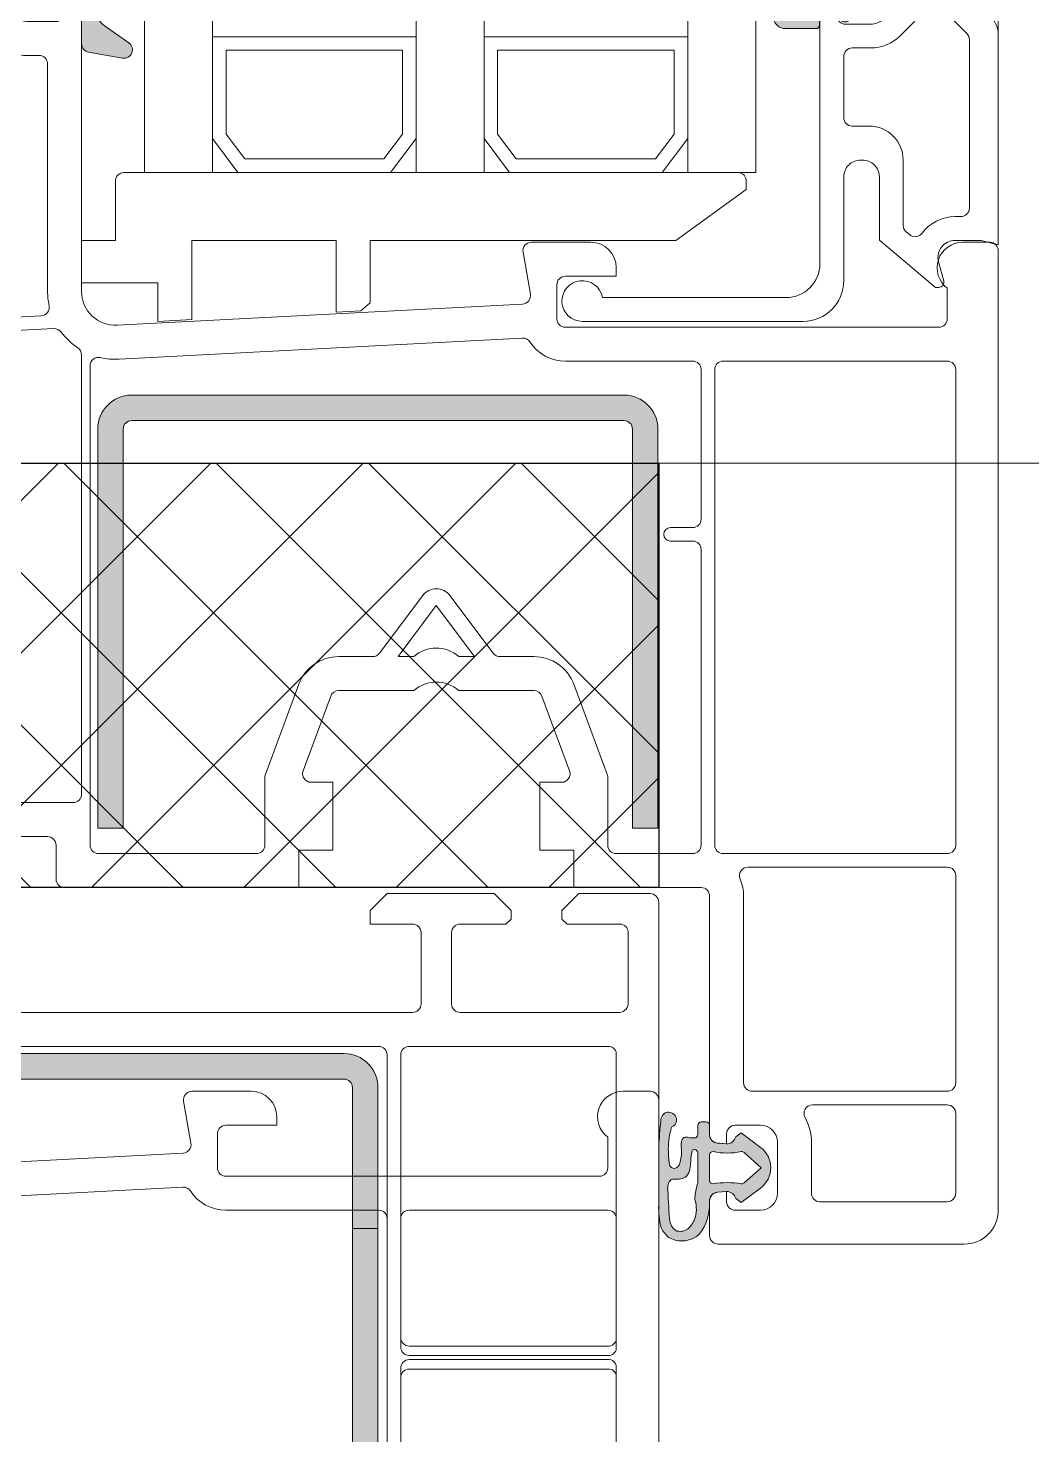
# Model space of a CAD drawing. Header units: millimetres. Extents: x 0 to 145404, y 0 to 194550.
# Drawn here: x 31279.3 to 31338.4, y 93528.9 to 93611.7 of the extents above; entities that cross this region are included whole.
import ezdxf

# ---------------------------------------------------------------- set-up
doc = ezdxf.new("R2010")
doc.units = ezdxf.units.MM
for name, color, linetype, lineweight in [('АР - детали окон', 152, 'Continuous', 0), ('АР - Окна', 150, 'Continuous', 9), ('АР - Окна - детали окон', 152, 'Continuous', 9), ('АР - Окна - резинки', 30, 'Continuous', 9), ('АР - панель 400', 151, 'Continuous', 30), ('АР - стекла', 142, 'Continuous', 0), ('АР - утеплитель', 40, 'Continuous', 30), ('АР - утеплитель - штриховка', 30, 'Continuous', 0)]:
    doc.layers.add(name, color=color, linetype=linetype, lineweight=lineweight)

# ---------------------------------------------------------------- blocks, each defined once
blk = doc.blocks.new('пф 1')
at = {"layer": 'АР - Окна - детали окон', "linetype": 'Continuous', "ltscale": 0.5}
h = blk.add_hatch(color=252, dxfattribs=at)
h.dxf.hatch_style = 1
edge = h.paths.add_edge_path()
edge.add_line((3.91986198304221, 2.418149762786925), (3.91986198304221, 16.95895873010159))
edge.add_arc((4.419861981305212, 16.95883664708748), 0.5000000131672641, 89.9999998009547, 179.9860103173129, ccw=False)
edge.add_line((4.41986198304221, 17.45883666025475), (27.91986198304221, 17.45883666025475))
edge.add_line((27.91986198304221, 17.45883666025475), (27.91986198304221, 18.95883666025475))
edge.add_line((27.91986198304221, 18.95883666025475), (4.41986198304221, 18.95883666025475))
edge.add_arc((4.419861982438418, 16.95883665713309), 2.000000003121659, 89.99999998270262, 179.9965028670595)
edge.add_line((2.41986198304221, 16.95895873010159), (2.41986198304221, 2.418149762786925))
edge.add_line((2.41986198304221, 2.418149762786925), (2.41986198304221, -12.04116333974525))
edge.add_arc((4.41986198304221, -12.04116333974525), 2, 180, 270)
edge.add_line((4.41986198304221, -14.04116333974525), (27.91986198304221, -14.04116333974525))
edge.add_line((27.91986198304221, -14.04116333974525), (27.91986198304221, -12.54116333974525))
edge.add_line((27.91986198304221, -12.54116333974525), (4.41986198304221, -12.54116333974525))
edge.add_arc((4.41986198304221, -12.04116333974525), 0.5, 180, 270, ccw=False)
edge.add_line((3.91986198304221, -12.04116333974525), (3.91986198304221, 2.418149762786925))
at = {"layer": 'АР - Окна - детали окон', "linetype": 'Continuous', "ltscale": 0.5, "flags": 128}
for points in [[(32.36129370192066, 7.47560703381896), (31.11026936257258, -16.3953594584018, 0.4296339059216521), (33.10752852912992, -18.50003128219396), (49.55226965108886, -18.50002979207784, -0.3888787350898707), (50.05036702519283, -18.95645190728828), (50.09792391350493, -19.50002970034257), (49.49996739858761, -19.50002970034257, 0.414213562373095), (48.99996742000803, -20.00002967938781), (48.99996742000803, -21.70002654753625, 0.414213562373095), (49.99996737763286, -22.70002650562674), (51.55730984220281, -22.70002650562674, 0.1989111104362972), (52.26441317377612, -22.40713671920821), (53.99996720952913, -20.67159947101027), (53.99996720952913, -20.00002967938781, 0.414213562373095), (53.49996723048389, -19.50002970034257), (52.8979115858674, -19.50002970034257), (52.96736914431676, -18.70612627640367, -0.2446997727135509), (53.21546865999699, -18.31669021071866), (54.49998244876042, -17.5000297841616), (55.49996714666486, -17.5000297841616, -0.414213562373095), (55.9999671257101, -18.00002976320684), (55.9999671257101, -21.50002961605787), (42.58581899665296, -34.91421596938744, -0.1989127693449194), (41.17160323495045, -35.5000043977052), (-6.500030308030546, -35.49999858764932, -0.4142135266766152), (-7.000030226074159, -34.99999860860407), (-7.000030226074159, -30.80001701507717), (-6.000060787890106, -29.80001705698669), (-5.500030288938433, -29.80001705698669), (-5.200030301697552, -30.10002085473388), (-5.200030301697552, -33.19999890401959, 0.4142135268077516), (-4.700030383188277, -33.69999888306484), (-0.5000000400468707, -33.69999939342961, 0.4142135979384391), (0, -33.19999941438437), (0, -23.79999899957329, 0.414213562373095), (-0.4999999790452421, -23.29999902052805), (-4.70003032265231, -23.29999902052805, 0.414213562373095), (-5.200030301697552, -23.79999899957329), (-5.200030301697552, -26.5000049858354), (-5.500060808844864, -26.8000171831809), (-6.000030267983675, -26.8000171831809), (-7.000030226074159, -25.80001722555608), (-7.000030226074159, -19.49999918043613), (-6.000030267983675, -18.49999922234565), (-5.200030301697552, -18.49999922234565), (-5.200030301697552, -20.9999991171062, 0.414213562373095), (-4.70003032265231, -21.49999909615144), (-0.4999999790452421, -21.49999909615144, 0.414213562373095), (0, -20.9999991171062), (0, 20.9999991171062, 0.414213562373095), (-0.4999999790452421, 21.49999909615144), (-4.699999802745879, 21.49999909615144, 0.414213562373095), (-5.199999781325459, 20.9999991171062), (-5.199999781325459, 18.49999922234565), (-5.999999748077244, 18.49999922234565), (-6.999999705702066, 19.49999917997047), (-6.999999705702066, 25.79998670518398), (-6.000030267983675, 26.79998666327447), (-5.499999769032001, 26.79998666327447), (-5.199999781325459, 26.49998667603359), (-5.199999781325459, 23.79999899957329, 0.414213562373095), (-4.699999802745879, 23.29999902052805), (-0.4999999790452421, 23.29999902052805, 0.414213562373095), (0, 23.79999899957329), (-9.313225746154785e-10, 33.09999860823154, 0.4142135623733432), (-0.4999999790452421, 33.69999858224764), (-4.699999802280217, 33.69999858271331, 0.414213562373095), (-5.199999781325459, 33.19999860413373), (-5.199999781325459, 30.10001323465258), (-5.500030288938433, 29.79998653708026), (-5.999999748077244, 29.79998653708026), (-6.999999705702066, 30.79998649470508), (-6.999999705702066, 34.99999852851033, -0.414213562373095), (-6.499999726656824, 35.49999850708991), (35.49999850755557, 35.49999850755557, -0.414213562373095), (35.99999848613515, 34.99999852851033), (35.99999848613515, 33.39999249577522, -0.7207611610681721), (33.29999400116503, 32.49999866494909), (31.4999986696057, 32.49999864352867, 0.414213562373095), (30.99999869661406, 31.99999866448343), (30.99999869661406, 9.999999579507858, 0.414213562373095), (31.4999986756593, 9.499999600462615), (32.49999863328412, 9.499999600462615), (33.49999859137461, 9.499999600462615, 0.414213562373095), (33.99999857041985, 9.999999579507858), (33.99999857041985, 12.99999945331365), (34.49999854946509, 12.99999945331365, -0.414213562373095), (35.99999848613515, 11.49999951664358), (35.99999848613515, 7.999469953589141, -0.4663076572329644), (35.4131744238548, 7.507066097576171), (32.94743253197521, 7.941842912696302, 0.4504671528256424)], [(1.999999912921339, 32.59999862965196, -0.4142135623733869), (2.49999989522621, 32.99999861558899), (19.69999917130917, 32.99999861558899, -0.4142135623728442), (20.19999915361404, 32.59999862965196), (20.19999915082008, 20.79999912530184, -0.414213562373095), (19.69999917177483, 20.29999914672226), (2.499999894760549, 20.29999914672226, -0.414213562373095), (1.999999915715307, 20.79999912530184)], [(28.99999878043309, 20.79999912530184, -0.414213562373095), (28.49999880185351, 20.29999914672226), (21.49999909615144, 20.29999914672226, -0.414213562373095), (20.9999991171062, 20.79999912530184), (20.99999911384657, 32.59999862965196, -0.4142135623733903), (21.49999909615144, 32.99999861558899), (28.49999880185351, 32.99999861279503, -0.414213562373095), (28.99999878043309, 32.49999863374978)], [(29.12687311274931, -16.02617069426924, -0.3989595459343815), (28.62755833007395, -16.50000269617885), (13.09999941289425, -16.50000157626346, -0.414213562373095), (12.59999947017059, -16.00000159721822), (12.59999947017059, -14.89999937359244, 0.9999999999999999), (11.79999950388446, -14.89999937359244), (11.79999950388446, -16.00000146729872, -0.414213562373095), (11.29999948805198, -16.50000144634396), (2.499999857973307, -16.5000007962808, -0.414213562373095), (1.999999915715307, -16.00000081723556), (1.999999915715307, 18.99999920139089, -0.414213562373095), (2.499999894760549, 19.49999917997047), (28.49999880185351, 19.49999917997047, -0.414213562373095), (28.99999878043309, 18.99999920139089), (28.99999878043309, 9.999999579507858, 0.2531713377411239), (30.13213230762631, 7.907407625578344, -0.2671474333782157), (30.35787378111854, 7.462721257936209)], [(1.999999915715307, -17.80000074161217, -0.414213562373095), (2.499999931082129, -17.30000076256692), (28.73349886806682, -17.30000267270952, -0.4296339059351017), (29.23281357809901, -17.82617062842473), (28.46241921046749, -32.5261708907783, -0.3989595816268721), (27.96310440264642, -33.00000289268792), (2.499999833293259, -32.99999976251274, -0.4142135263697975), (1.999999915715307, -32.4999997834675)], [(41.11094302590936, -32.85355734592304, -0.1989127693153482), (40.75738908536732, -33.00000445265323), (29.76557453768328, -33.00000311248004, -0.4296338699769703), (29.26625985186547, -32.47383515629917), (29.91581666469574, -20.07955291774124, -0.5993709350366213), (30.71428662305698, -19.7050887295045, 0.1617362482636682), (33.10752871213481, -20.50003119837493), (46.49996747914702, -20.50002997834235, -0.414213562373095), (46.99996750382707, -21.00002995692194), (46.99996750382707, -21.70002654753625, 0.2836264320426852), (48.6538328230381, -24.38105638930574, -0.5113893274584497), (48.78303094301373, -25.18144756834954)]]:
    blk.add_lwpolyline(points, format="xyb", close=True, dxfattribs=at)
at = {"layer": 'АР - Окна - детали окон', "color": 252, "linetype": 'Continuous', "ltscale": 0.5, "flags": 128}
blk.add_lwpolyline([(3.91986198304221, 2.418149762786925), (3.91986198304221, 16.95895873010159, -0.4141420506258557), (4.41986198304221, 17.45883666025475), (27.91986198304221, 17.45883666025475), (27.91986198304221, 18.95883666025475), (4.41986198304221, 18.95883666025475, 0.4141956854021884), (2.41986198304221, 16.95895873010159), (2.41986198304221, 2.418149762786925), (2.41986198304221, -12.04116333974525, 0.414213562373095), (4.41986198304221, -14.04116333974525), (27.91986198304221, -14.04116333974525), (27.91986198304221, -12.54116333974525), (4.41986198304221, -12.54116333974525, -0.414213562373095), (3.91986198304221, -12.04116333974525)], format="xyb", close=True, dxfattribs=at)
blk = doc.blocks.new('блок балконный дверной с проходом 750мм')
at = {"layer": 'АР - утеплитель - штриховка'}
h = blk.add_hatch(dxfattribs=at)
h.set_pattern_fill('ANSI37', color=256, scale=2, angle=360)
h.set_pattern_definition([(44.99999999999999, (-2618178.730289642, 1661577.843126372), (-4.490128060534574, 4.490128060534577), []), (134.9999999999999, (-2618178.730289642, 1661577.843126372), (-4.490128060534578, -4.490128060534573), [])])
h.paths.add_polyline_path([(-925.0002203895128, 8.998046668786372), (-950.0000988201864, 8.998046668786372), (-950.000098820652, 79.99791722252641), (-925.0002203895128, 79.99791722252641)])
at = {"layer": 'АР - детали окон', "color": 251}
blk.add_lwpolyline([(-950.000098820652, 79.99791722252277), (-900.000098820652, 79.99791722252277), (-900.000098820652, 149.9979172225228), (-50.00009882065217, 149.9979172225228), (-50.00009882065217, 79.99791722252277), (-9.882065216970659e-05, 79.99791722252277), (-9.882065216970659e-05, -250.0020827774772), (-950.000098820652, -250.0020827774771)], close=True, dxfattribs=at)
at = {"layer": 'АР - утеплитель', "color": 2}
blk.add_lwpolyline([(-950.000098820652, 8.998046668317073), (-925.0002203904442, 8.998046668549904), (-925.0002203904442, 79.99791722228994), (-950.000098820652, 79.99791722252277)], close=True, dxfattribs=at)
at = {"layer": 'АР - детали окон', "extrusion": (0, 0, -1), "xscale": 0.9999981892122862, "yscale": 0.9999981892122862, "zscale": -0.9999981892122862, "rotation": 180}
blk.add_blockref('пф 1', (917.6438941396773, 44.49798177411478, -0.001309011085316926), dxfattribs=at)
blk = doc.blocks.new('21')
at = {"layer": 'АР - Окна - детали окон'}
h = blk.add_hatch(color=256, dxfattribs=at)
h.dxf.hatch_style = 1
edge = h.paths.add_edge_path(flags=16)
edge.add_arc((-0.8841187553298939, -3.917875038191226), 0.1876537174851927, 176.9273466497227, 231.938298881297)
edge.add_arc((-0.0688339668244411, 0.6188691436068474), 4.776105919937049, 258.7597471659293, 269.055264247072)
edge.add_arc((-0.2890558407631439, -5.683054121658823), 1.533008475727484, 67.60399009658579, 84.70493454352282, ccw=False)
edge.add_arc((-0.06651891567156987, -5.03300193627873), 0.8482367458890325, 42.23236986346268, 64.77111786296871, ccw=False)
edge.add_arc((-0.188630277024787, -4.904549303004011), 0.8705355459311627, 5.5826764512759155, 30.488556884690524, ccw=False)
edge.add_arc((-0.6798599316659233, -4.860044262270755), 1.358230642916282, -4.405615059596926, 1.6953063775346209, ccw=False)
edge.add_arc((2.808702479342133, -5.10611082372215), 2.139045717081584, 176.2008373334478, 178.6700464672485)
edge.add_arc((-1.524182254529186, -5.058814283011551), 2.194416508973364, -2.3460894674768156, 0.0613756805253729, ccw=False)
edge.add_arc((0.9181883855858731, -5.168086905924167), 0.2505490564814342, 175.5492855372068, 232.5122979085675)
edge.add_arc((1.132512647604393, -4.91401523392584), 0.5827911910009982, 230.9944569354059, 266.1973708795536)
edge.add_arc((-0.3682623466784309, 41.6609762355001), 47.17916131853152, 271.7759318795902, 274.1033584471634)
edge.add_arc((2.571099627651768, -2.993427119516604), 2.443143533376929, 280.2939547991291, 290.5025409628827)
edge.add_arc((2.906065239784481, -4.50715296128183), 0.9334197404481246, 303.9097978636547, 332.1024344323147)
edge.add_arc((3.002935919259319, -4.763743824813666), 0.7500284933465502, 346.1022715480304, 373.7533528815159)
edge.add_arc((2.288644899197562, -5.136956967557704), 1.544634774946723, 20.91973702217135, 34.34735709361493)
edge.add_arc((2.194202265019074, -5.766992063347876), 2.032435036897639, 47.62797235930786, 65.5618092830151)
edge.add_arc((2.446891570480489, -5.547119399704411), 1.733310143574325, 70.16436160153076, 107.0617769068108)
edge.add_arc((1.775431145667381, -2.331113053991355), 1.567468971701788, 265.5389595532716, 275.965361664876, ccw=False)
edge.add_arc((2.272909006465912, 0.852635302353467), 4.786712596492477, 253.309553993315, 262.5651157802299, ccw=False)
edge.add_line((0.8981613181531429, -3.732414999976754), (-0.1475824122317135, -3.732414999976754))
edge.add_line((-0.1475824122317135, -3.732414999976754), (-0.4742319788783789, -3.732414999976754))
edge.add_line((-0.4742319788783789, -3.732414999976754), (-0.8500000000931323, -3.732414999976754))
edge.add_arc((-0.8506220907358333, -3.959190577462055), 0.2267764307430546, 89.84282664257613, 166.9064798544172)
edge = h.paths.add_edge_path(flags=16)
edge.add_line((0.8968870001845062, -0.9994789999909699), (0, 0))
edge.add_line((0, 0), (-0.8968869997188449, -0.9994789999909699))
edge.add_arc((-0.6499998180776299, -1.169910301479501), 0.3000001816429734, 145.3818829394412, 179.9999999951994)
edge.add_arc((-4.823035950154436, -2.001162725500762), 3.961235674109269, -12.11337143690622, 12.11337143690622, ccw=False)
edge.add_arc((-0.7500001492444426, -2.83241514977999), 0.1999998504761606, 179.9999999332989, 269.9999999332989)
edge.add_line((-0.7500001494772732, -3.032415000256151), (0.7500001494772732, -3.032415000256151))
edge.add_arc((0.7500001494772732, -2.83241514954716), 0.1999998507089913, 270, 360)
edge.add_arc((5.768765290662919, -2.001162725500762), 4.88993655553787, 170.2126183864117, 189.7873816135883, ccw=False)
edge.add_arc((0.6499998185430773, -1.169910301479568), 0.3000001816431872, 4.813363725752952e-09, 34.6181170605461)
edge = h.paths.add_edge_path()
edge.add_arc((-1.128554309946362, -1.175362062810368), 4.291520594007865, 253.14583511013842, 270.2109125622565, ccw=False)
edge.add_arc((-2.348571730981179, -5.20839550850807), 0.0780137310248648, 187.2199594258823, 251.8885923136458, ccw=False)
edge.add_arc((-2.957837143596107, -5.437013562230002), 0.5751219538596952, 22.36244620134855, 32.10326375194465)
edge.add_arc((-2.939505885245123, -5.625182685201416), 0.680936261650665, 46.48559644257323, 62.43904800630055)
edge.add_arc((-2.815041386622259, -5.432647181392976), 0.4531599044643845, 65.12750073659225, 159.5298120048662)
edge.add_arc((-2.583581921386563, -5.451579003177555), 0.6795706108019753, 164.8668410874433, 191.0423418790884)
edge.add_arc((-2.79305752732818, -5.41024127455594), 0.4886003919421579, 200.5485068572791, 233.1912884732708)
edge.add_arc((-2.758148432459312, -5.370820229924899), 0.5410954205163012, 232.7327130712834, 253.0833459077969)
edge.add_arc((-2.783328585194315, -5.37019621928503), 0.5349164669774426, 255.6840695444536, 265.8879646887684)
edge.add_arc((-2.461674287177334, -1.874614933955761), 4.045172707974388, 264.89404524675, 266.3024498826058)
edge.add_arc((-2.909821153421328, -8.956679420767738), 3.051065225659589, 84.01114066585069, 86.48095881072749, ccw=False)
edge.add_arc((-0.3499881979861348, 14.72841656159117), 20.77197688781684, 263.8051615116011, 268.1229795856759)
edge.add_line((-1.030360317323357, -6.032414770685136), (2.180983635596931, -6.032417066860944))
edge.add_arc((2.371213188439224, -1.295280421849625), 4.74095463765302, 267.700404640067, 284.2296356176989)
edge.add_arc((2.662625679154215, -4.199085129058959), 1.904104081102847, 297.3216514919077, 319.3574493041866)
edge.add_arc((2.780510681195174, -4.66930250029143), 1.534154190856904, 329.8739661649909, 391.135977349304)
edge.add_arc((2.976191374125049, -4.557030082716973), 1.308619823645745, 31.35848713676498, 46.26416666375925)
edge.add_arc((2.100239317408984, -6.059610831545845), 3.027195840749402, 53.96946535726213, 90.00452956230725)
edge.add_arc((1.975967114705061, -2.517668758433579), 0.5294788476683017, 186.3256224382328, 283.54769138735554, ccw=False)
edge.add_line((1.449711848981678, -2.57600610004738), (1.402149175759405, -2.032419405411929))
edge.add_arc((1.972606375607447, -2.045223934334467), 0.5706008875031627, 105.3737558991107, 178.7141501705776, ccw=False)
edge.add_line((1.821331812534481, -1.495040892623365), (2.059796038083732, -1.174769050907344))
edge.add_line((2.059796038083732, -1.174769050907344), (1.198472999967635, -0.03038399992510676))
edge.add_arc((2.328306436538696e-10, -0.9324164099537826), 1.49999999994516, 36.96699983620565, 143.0330001637944)
edge.add_line((-1.198472999501973, -0.03038399992510676), (-2.059796038083732, -1.174769050907344))
edge.add_line((-2.059796038083732, -1.174769050907344), (-1.82133181206882, -1.495040892623365))
edge.add_arc((-1.970466199823175, -2.04809831890437), 0.5728119956630063, 1.5684863268311915, 74.9088805983385, ccw=False)
edge.add_line((-1.397868824657053, -2.032419405411929), (-1.455459558404982, -2.641033330000937))
edge.add_arc((-1.943521036216261, -2.532420209796014), 0.5000008160033129, 302.49687763817417, 347.45385201649304, ccw=False)
edge.add_arc((-1.943692631107355, -2.532046798408856), 0.5004079520082833, 269.277816020844, 302.49047834378854, ccw=False)
edge.add_line((-1.94999985024333, -3.032415000256151), (-2.5, -3.032415000256151))
edge.add_arc((-2.477929598720147, -3.254485401256607), 0.223164436264287, 95.67568625294322, 174.3243137470568)
edge.add_line((-2.699999999720603, -3.232414999976754), (-2.699999999720603, -3.532415000256151))
edge.add_arc((-2.444635847204363, -3.477050847460514), 0.2612968423175379, 192.2326774895719, 257.7673225104281)
edge.add_line((-2.5, -3.732414999976754), (-1.949999999720603, -3.732414999976754))
edge.add_arc((-1.949999999953434, -3.932414999930188), 0.1999999999534339, -6.670109087281162e-08, 89.99999993329902, ccw=False)
edge.add_line((-1.75, -3.932415000163019), (-1.7587805762887, -4.185362932737917))
edge.add_line((-1.7587805762887, -4.185362932737917), (-1.767634384334087, -4.214143124874681))
edge.add_line((-1.767634384334087, -4.214143124874681), (-1.784111456479877, -4.280051414389163))
edge.add_arc((-1.357162307232648, -4.404642425268496), 0.4447566705906353, 163.7318585564934, 188.7886736893577)
edge.add_arc((-1.559444759633461, -4.420160443037705), 0.2429777320102184, 192.4629420879929, 229.2025695668841)
edge.add_arc((-1.493561045754107, -4.358722969596467), 0.3326773473638948, 227.5260260001183, 240.4192275447709)
edge.add_arc((-1.339599034825953, -4.100053065942074), 0.6336660901943263, 239.8584105503494, 246.0996691639988)
edge.add_arc((-1.501638253396667, -4.465164469425312), 0.2342128221942011, 246.1537024965542, 262.6840675146771)
edge.add_arc((-1.297666275548292, -2.476975646727196), 2.232769282881773, 263.9894518753775, 271.1888156845822)
edge.add_line((-1.251342432573438, -4.709264331497252), (-1.190077167935669, -4.708000969607383))
edge.add_arc((-0.9180277296266308, -7.081009744423907), 2.38855218537098, 76.0064464039151, 96.54002211143882, ccw=False)
edge.add_arc((-0.7518303044826764, -6.254975078806121), 1.547321710837005, 69.0083874635016, 74.58140423181771, ccw=False)
edge.add_arc((-0.3479025479336274, -5.177196832840114), 0.3964745144363342, 53.88739644311039, 67.71146677404528, ccw=False)
edge.add_arc((-0.3491225774405135, -5.190171719968163), 0.4077298845138654, 27.915496020967623, 54.82353063004558, ccw=False)
edge.add_arc((-0.2221880889687966, -5.119342785512838), 0.2624247477718955, -6.041521308898496, 27.22545288900801, ccw=False)
edge.add_arc((-0.3552339368903786, -5.044100872473412), 0.4072184418909011, 305.70747396580185, 345.368795488309, ccw=False)
edge.add_arc((-0.6839951650594803, -3.1769740456321), 2.269610691060879, 273.79534255098116, 284.45223444133114, ccw=False)
edge.add_arc((-3.017474084063887, 44.86715378152013), 50.37003320665512, 272.1671276143536, 272.82636057593186, ccw=False)
at = {"layer": 'АР - Окна - детали окон', "ltscale": 0.5, "flags": 128}
for points in [[(-1.112756749149412, -5.466853580437601, -0.07459836483261337), (-2.372823521960527, -5.282543960027397, -0.2899053818021951), (-2.425966889597476, -5.218200183473527, 0.04252794578845025), (-2.470656138844788, -5.13136682100594, 0.06972271583198009), (-2.624442148022354, -5.021519671659917, 0.4369012673146248), (-3.239586183335632, -5.274168114643544, 0.1147113834659794), (-3.250570898409933, -5.581740132533014, 0.1434020308476386), (-3.085800174623728, -5.8014344307594, 0.08903050592023243), (-2.915596538688987, -5.888501935172826, 0.04455233410763495), (-2.821685819420964, -5.903735673520714, 0.006145401884598669), (-2.722546014003456, -5.911367116030306, -0.0107770318400138), (-2.591488003265113, -5.922266295179725, 0.01884226486116689), (-1.030360317323357, -6.032414770685136), (2.180983635596931, -6.032417066860944, 0.07224768805875734), (3.536581502296031, -5.890774690080434, 0.09644669618920398), (4.107436627149582, -5.439300302416086, 0.2738598892792736), (4.093658566009253, -3.87603601673618, 0.06513015523976305), (3.880885309539735, -3.611506563145667, 0.1585412785958662), (2.100000000093132, -3.032415000256151, -0.4516332433290501), (1.449711848981678, -2.57600610004738), (1.402149175759405, -2.032419405411929, -0.3313981047700823), (1.821331812534481, -1.495040892623365), (2.059796038083732, -1.174769050907344), (1.198472999967635, -0.03038399992510676, 0.4989412277529837), (-1.198472999501973, -0.03038399992510676), (-2.059796038083732, -1.174769050907344), (-1.82133181206882, -1.495040892623365, -0.331398104770278), (-1.397868824657053, -2.032419405411929), (-1.455459558404982, -2.641033330000937, -0.1987172120395984), (-1.674893774557859, -2.954131260514259, -0.1459406492247346), (-1.94999985024333, -3.032415000256151), (-2.5, -3.032415000256151, 0.3573068511191127), (-2.699999999720603, -3.232414999976754), (-2.699999999720603, -3.532415000256151, 0.2940061649049662), (-2.5, -3.732414999976754), (-1.949999999720603, -3.732414999976754, -0.414213562373095), (-1.75, -3.932415000163019), (-1.7587805762887, -4.185362932737917), (-1.767634384334087, -4.214143124874681), (-1.784111456479877, -4.280051414389163, 0.1097686946665922), (-1.796696913894266, -4.472597009968013, 0.1616943345260951), (-1.718203166965395, -4.604100504890084, 0.05631662871884902), (-1.657787234988064, -4.648039364255965, 0.02723936211798378), (-1.596326865255833, -4.679383312817663, 0.07225266207382279), (-1.53146301349625, -4.697470581624657, 0.03142348739606844), (-1.251342432573438, -4.709264331497252), (-1.190077167935669, -4.708000969607383, -0.08983512931957405), (-0.3404454165138304, -4.763342767953873, -0.024321667042149), (-0.1975312675349414, -4.810344657395035, -0.06039214654822489), (-0.1142307459376752, -4.856900829821825, -0.1179509229412997), (0.01116346754133701, -4.999285302124918, -0.1461826852254412), (0.03877912135794759, -5.146962767001241, -0.1748036674434475), (-0.1175620583817363, -5.374765260610729, -0.04653300560327677), (-0.5337632987648249, -5.441607145126909, -0.002876454362515275)], [(0.8968870001845062, -0.9994789999909699), (0, 0), (-0.8968869997188449, -0.9994789999909699, 0.1522094044406819), (-0.9499999997206032, -1.169910301454365, -0.1061046213207952), (-0.9499999997206032, -2.83241514954716, 0.414213562373095), (-0.7500001494772732, -3.032415000256151), (0.7500001494772732, -3.032415000256151, 0.414213562373095), (0.9500000001862645, -2.83241514954716, -0.0856193173125026), (0.9500000001862645, -1.169910301454365, 0.1522094044405682)], [(-1.071502695791423, -3.907816383056343, 0.2447490933719746), (-0.9998090956360102, -4.065623685717583, 0.04495291089960767), (-0.1475824122317135, -4.156587529927492, -0.07475573686464684), (0.2950295708142221, -4.265676536597311, -0.09866211631748469), (0.561536761932075, -4.462868931703269, -0.1091022305822598), (0.6777761960402131, -4.819861876778305, -0.02662658147092504), (0.6743574505671859, -4.964379112701863, 0.01077437421934332), (0.6702329954132438, -5.05646360758692, -0.01050493475864166), (0.6683948710560799, -5.148643917404115, 0.2537958550204091), (0.765706452075392, -5.366893569938838, 0.1548211983328769), (1.093862118665129, -5.495523367077112, 0.01015566329726191), (3.007685482036322, -5.397245564498007, 0.04457284318796936), (3.426808013115078, -5.28181377472356, 0.1236378567191102), (3.731008082162589, -4.94389283657074, 0.1212394511998032), (3.731459714937955, -4.585430000443012, 0.05865617648999121), (3.563945163972676, -4.265460655093193, 0.07841123439569585), (3.035043723415583, -3.916646738536656, 0.1624008928969685), (1.938333811704069, -3.890094034839422, -0.04552517337957556), (1.653511526063085, -3.893833305221051, -0.04040697645099166), (0.8981613181531429, -3.732414999976754), (-0.1475824122317135, -3.732414999976754), (-0.4742319788783789, -3.732414999976754), (-0.8500000000931323, -3.732414999976754, 0.3495272739561615)]]:
    blk.add_lwpolyline(points, format="xyb", close=True, dxfattribs=at)
blk = doc.blocks.new('23')
at = {"layer": 'АР - Окна - детали окон'}
h = blk.add_hatch(color=256, dxfattribs=at)
h.dxf.hatch_style = 1
edge = h.paths.add_edge_path()
edge.add_arc((-8.208106946912146, 4.646628613338414), 7.811530393737961, 288.6076839105438, 322.2093995965438)
edge.add_arc((-1.781166557692242, -0.299999949606649), 0.3000000145663987, 89.99999946563219, 147.7918175866326, ccw=False)
edge.add_line((-1.781166554894298, 6.495974957942963e-08), (1.781166554894298, -6.495974957942963e-08))
edge.add_arc((1.781166552217393, -0.300000053637945), 0.2999999886781954, 20.000305683748593, 89.99999948874859, ccw=False)
edge.add_line((2.06307378038764, -0.1973925104830414), (2.44922939594835, -1.258328680647537))
edge.add_arc((3.080003574344404, -1.028741825116302), 0.6712571700651965, 200.000307202049, 360.000133667049)
edge.add_line((3.751260744407773, -1.028740259120241), (3.751256474293768, 0.8000010077375919))
edge.add_arc((3.55125666433014, 0.8000010149553418), 0.1999998099636288, 359.9999979322649, 449.999997932265)
edge.add_line((3.55125667154789, 1.00000082491897), (2.75126410741359, 1.000001814914867))
edge.add_arc((2.751264109060976, 1.200002569725034), 0.2000007548101672, 180.0002696770609, 269.9999995280606, ccw=False)
edge.add_line((2.551263354253024, 1.200001628370956), (2.551264348439872, 1.800000000046566))
edge.add_arc((2.751264153469165, 1.80000192000373), 0.1999998050385082, 90.00000052074819, 180.000550027748, ccw=False)
edge.add_line((2.751264151651412, 2.000001725042239), (2.851264526601881, 1.999998945044354))
edge.add_arc((2.85126454429701, 2.50000180490315), 0.5000028598587963, 269.9999979722992, 449.9999979722992)
edge.add_line((2.851264561992139, 3.000004664761946), (2.75126418704167, 3.000001814914867))
edge.add_arc((2.751264196996823, 1.80000106411527), 1.200000750799597, 90.00000047532326, 172.8476248156611)
edge.add_arc((1.051271014410101, 2.013324694916746), 0.513324610099394, 187.1523618164302, 352.84762477343014, ccw=False)
edge.add_arc((-0.6487216040199888, 1.800000766838957), 1.200000228046479, 7.152398358069442, 90.0000228620694)
edge.add_line((-0.6487220828421414, 3.00000099488534), (-0.7487243679352105, 3.000000024912879))
edge.add_arc((-0.7487253393046592, 2.499998114770278), 0.5000019101435441, 89.99988868968572, 269.9998886896865)
edge.add_line((-0.7487263106741011, 1.999996204627678), (-0.6487221186980605, 2.000000974861905))
edge.add_arc((-0.6487221202829848, 1.800001170056227), 0.1999998048056777, -0.0005499610475112604, 89.99999954595222, ccw=False)
edge.add_line((-0.4487223154865205, 1.799999250331894), (-0.4487366825342178, 1.500002343440428))
edge.add_arc((-0.9487367426901467, 1.500002283921406), 0.5000000601559325, -89.99999310663912, 6.820376711402787e-06, ccw=False)
edge.add_line((-0.9487366825342178, 1.000002223765478), (-3.217375070322305, 1.00000006495975))
edge.add_arc((-3.217375071290585, 0.7000000591667219), 0.3000000057930277, 89.99999981507213, 164.3052310621132)
edge.add_arc((-9.229681223983414, 3.184493197215803), 6.207607574084281, 300.5429580585503, 337.22207842555036, ccw=False)
edge.add_arc((-5.860283605717838, -2.438004178933466), 0.3498912035769338, 127.8701900313002, 294.4338547853005)
at = {"layer": 'АР - Окна - детали окон', "linetype": 'Continuous', "ltscale": 0.5, "flags": 128}
blk.add_lwpolyline([(-5.715553747490048, -2.75655891909264, 0.1476748019474032), (-2.035001687239856, -0.1401008071843535, -0.2576486926793444), (-1.781166554894298, 6.495974957942963e-08), (1.781166554894298, -6.495974957942963e-08, -0.3152973200329164), (2.06307378038764, -0.1973925104830414), (2.44922939594835, -1.258328680647537, 0.8390983408607907), (3.751260744407773, -1.028740259120241), (3.751256474293768, 0.8000010077375919, 0.414213562373095), (3.55125667154789, 1.00000082491897), (2.75126410741359, 1.000001814914867, -0.4142121813853099), (2.551263354253024, 1.200001628370956), (2.551264348439872, 1.800000000046566, -0.4142163714287553), (2.751264151651412, 2.000001725042239), (2.851264526601881, 1.999998945044354, 0.9999999999999999), (2.851264561992139, 3.000004664761946), (2.75126418704167, 3.000001814914867, 0.378106001510462), (1.560601207893342, 1.949411399429664, -0.8823576009580578), (0.5419408059678972, 1.949411518638954, 0.378106002326665), (-0.6487220828421414, 3.00000099488534), (-0.7487243679352105, 3.000000024912879, 1.000000000000007), (-0.7487263106741011, 1.999996204627678), (-0.6487221186980605, 2.000000974861905, -0.4142163714287553), (-0.4487223154865205, 1.799999250331894), (-0.4487366825342178, 1.500002343440428, -0.4142135620000036), (-0.9487366825342178, 1.000002223765478), (-3.217375070322305, 1.00000006495975, 0.3360769060652119), (-3.506190011277795, 0.7811538262758404, -0.161423431392493), (-6.075072918087244, -2.161798810353503, 0.889119394300154)], format="xyb", close=True, dxfattribs=at)
blk = doc.blocks.new('25')
at = {"layer": 'АР - Окна - детали окон'}
h = blk.add_hatch(color=256, dxfattribs=at)
h.dxf.hatch_style = 1
edge = h.paths.add_edge_path()
edge.add_arc((-2.497890888613941, -4.490323744679351), 0.5000000001979215, 359.9980242303806, 450.0000000113858)
edge.add_line((-2.4978908887133, -3.990323744481429), (-2.897890888620168, -3.990323744481429))
edge.add_line((-2.897890888620168, -3.990323744481429), (-2.897856888361275, -2.990343744633719))
edge.add_line((-2.897856888361275, -2.990343744633719), (-0.4505448886193335, -2.990323744481429))
edge.add_arc((-0.4505448926233743, -2.490323749247307), 0.4999999952341221, 270.0000004588292, 350.0000014347814)
edge.add_line((0.04185898136347532, -2.577147824922577), (0.3945129765197635, -0.5771478971000761))
edge.add_arc((-0.09789088773617238, -0.4903237435416674), 0.4999999991753122, 349.9999924519863, 504.9999998679782)
edge.add_line((-0.507466908544302, -0.2035355248954147), (-1.530025654006749, -1.663899909006432))
edge.add_arc((-2.34917788860536, -1.090323744747779), 0.9999999998267827, 270.0000000006183, 325.00001902461395, ccw=False)
edge.add_line((-2.349177888594568, -2.090323744574562), (-3.797890888527036, -2.090323744574562))
edge.add_arc((-3.970892281635298, -0.5442798727373308), 1.555693136728081, 250.04413564126241, 276.3848031232614, ccw=False)
edge.add_arc((-2.084391110469657, 6.651791598224109), 8.989503826501275, 234.41847612652668, 254.4000162285269, ccw=False)
edge.add_arc((-7.231827899811059, -0.4800328644187086), 0.1976053276153825, 87.85587721121601, 245.09883681721539, ccw=False)
edge.add_line((-7.224434838630259, -0.2825658845249563), (-6.391395028680563, -0.2769716049078852))
edge.add_arc((-6.417938009286713, 0.2214817820104262), 0.4991596024818057, 273.048160102038, 453.0481243120365)
edge.add_line((-6.444480678532273, 0.7199351855088025), (-10.12122348835692, 0.7199356651399285))
edge.add_arc((-10.02002408055945, 0.4746591346412935), 0.2653335571540195, 112.4207066408584, 199.3718991658691)
edge.add_arc((-16.2191599395261, -5.288230310842668), 8.221481362752604, 25.48880957200089, 43.64991330699951, ccw=False)
edge.add_arc((-8.503924998781292, -1.690323744480929), 0.3000000000005013, 191.5207785813584, 270.000000062365)
edge.add_line((-8.50392499845475, -1.990323744481429), (-7.42994188843295, -1.990323744481429))
edge.add_line((-7.42994188843295, -1.990323744481429), (-5.697874888777733, -2.990343744633719))
edge.add_line((-5.697874888777733, -2.990343744633719), (-5.697874888777733, -3.990343744633719))
edge.add_line((-5.697874888777733, -3.990343744633719), (-6.097890888340771, -3.990323744481429))
edge.add_arc((-6.097890888340771, -4.490323744481429), 0.5, 90, 180)
edge.add_line((-6.597890888340771, -4.490323744481429), (-6.597882888745517, -4.690369894495234))
edge.add_arc((-6.097882888730582, -4.690369895709321), 0.5000000000149347, 179.9999998608759, 277.9890196080795)
edge.add_arc((-6.236866216837992, -3.700075172161232), 1.500000002504433, 277.9890199275263, 345.8108212255253)
edge.add_arc((-4.297882886675707, -4.190323742523949), 0.500000001343046, 14.190192090774019, 165.8108215837725, ccw=False)
edge.add_arc((-2.358908226949, -3.700040888545715), 1.500000000648789, 194.1901916505838, 262.0129856835848)
edge.add_arc((-2.497856888678613, -4.69034047465727), 0.5000000002242052, 262.0129858622248, 360.0000000202263)
edge.add_line((-1.997856888454407, -4.690340474480763), (-1.9978908887133, -4.490340986521915))
at = {"layer": 'АР - Окна - детали окон', "ltscale": 0.5, "flags": 128}
blk.add_lwpolyline([(-1.9978908887133, -4.490340986521915, 0.4142236625048969), (-2.4978908887133, -3.990323744481429), (-2.897890888620168, -3.990323744481429), (-2.897856888361275, -2.990343744633719), (-0.4505448886193335, -2.990323744481429, 0.3639702390887247), (0.04185898136347532, -2.577147824922577), (0.3945129765197635, -0.5771478971000761, 0.8025849048733389), (-0.507466908544302, -0.2035355248954147), (-1.530025654006749, -1.663899909006432, -0.2446985312071642), (-2.349177888594568, -2.090323744574562), (-3.797890888527036, -2.090323744574562, -0.115441602755359), (-4.501844414509833, -2.006562666269019, -0.08740750107341748), (-7.315030458383262, -0.6592679049354047, -0.8188035862802794), (-7.224434838630259, -0.2825658845249563), (-6.391395028680563, -0.2769716049078852, 0.9999996876733664), (-6.444480678532273, 0.7199351855088025), (-10.12122348835692, 0.7199356651399285, 0.3987127071440715), (-10.27033589873463, 0.3866483953315765, -0.07940904775542464), (-8.79788070032373, -1.75024073314853, 0.356473528983741), (-8.50392499845475, -1.990323744481429), (-7.42994188843295, -1.990323744481429), (-5.697874888777733, -2.990343744633719), (-5.697874888777733, -3.990343744633719), (-6.097890888340771, -3.990323744481429, 0.414213562373095), (-6.597890888340771, -4.490323744481429), (-6.597882888745517, -4.690369894495234, 0.4556683960672588), (-6.028391228988767, -5.185517256846651, 0.3048806673354255), (-4.782628720160574, -4.067761602113023, -0.778623334121811), (-3.813139221630991, -4.067753026029095, 0.3048854015993097), (-2.567331217229366, -5.185490268049762, 0.4556578280662388), (-1.997856888454407, -4.690340474480763)], format="xyb", close=True, dxfattribs=at)
blk = doc.blocks.new('пф 22')
at = {"layer": 'АР - Окна - детали окон', "linetype": 'ByBlock', "ltscale": 100}
h = blk.add_hatch(color=252, dxfattribs=at)
h.dxf.hatch_style = 1
edge = h.paths.add_edge_path()
edge.add_line((0, 0), (0, -14.54080896731466))
edge.add_arc((-0.499999998263002, -14.54068688430056), 0.5000000131672642, 269.9999998009547, 359.9860103173127, ccw=False)
edge.add_line((-0.5, -15.04068689746782), (-24, -15.04068689746782))
edge.add_line((-24, -15.04068689746782), (-24, -16.54068689746782))
edge.add_line((-24, -16.54068689746782), (-0.5, -16.54068689746782))
edge.add_arc((-0.4999999993962079, -14.54068689434616), 2.000000003121659, 269.9999999827027, 359.9965028670595)
edge.add_line((1.5, -14.54080896731466), (1.5, 0))
edge.add_line((1.5, 0), (1.5, 14.45931310253218))
edge.add_arc((-0.5, 14.45931310253218), 2, 0, 90)
edge.add_line((-0.5, 16.45931310253218), (-24, 16.45931310253218))
edge.add_line((-24, 16.45931310253218), (-24, 14.95931310253218))
edge.add_line((-24, 14.95931310253218), (-0.5, 14.95931310253218))
edge.add_arc((-0.5, 14.45931310253218), 0.5, 0, 90, ccw=False)
edge.add_line((0, 14.45931310253218), (0, 0))
at = {"layer": 'АР - Окна - детали окон', "linetype": 'Continuous', "ltscale": 0.5, "flags": 128}
for points in [[(10.00007638242096, -36.58600461808965, 0.414213562373095), (10.50004599988461, -36.086035000626), (10.50004599988461, -34.48602943634614, 0.7207612074404529), (7.800040999893099, -33.58603561716154), (6.000045626424253, -33.58603561716154, -0.414213562373095), (5.500045999884605, -33.08603599062189), (5.500045999884605, -11.08603524370119, -0.414213562373095), (6.000045626424253, -10.58603561716154), (8.000046373344958, -10.58603561716154, -0.414213562373095), (8.500045999884605, -11.08603524370119), (8.500045999884605, -14.08603561716154), (9.000047120731324, -14.08603561716154, 0.414213562373095), (10.50004599988461, -12.5860367375426), (10.50004599988461, -9.086035237181932, 0.4663076484297019), (9.91322219464928, -8.593631582800299), (7.44750710343942, -9.028403598815203, -0.4504671432811831), (6.861367993056774, -8.56216748431325), (5.610316006001085, 15.30932527175173, -0.4296339427720533), (7.607575501780957, 17.41399738285691), (24.05231806775555, 17.41399538284168, 0.3888787210067404), (24.55041496362537, 17.87041696766391), (24.59797200001776, 18.41399538284168), (24.00001462642103, 18.41399538284168, -0.414213562373095), (23.50001499988139, 18.91399500938132), (23.50001499988139, 20.61399313015863, -0.414213562373095), (24.50001425296068, 21.61399238277227), (26.05734236398712, 21.61399238277227, -0.1989110945363628), (26.7644458077848, 21.32110257539898), (28.5, 19.58556538308039), (28.5, 18.91399500938132, -0.414213562373095), (28.00000037346035, 18.41399538284168), (27.39796000020579, 18.41399538284168), (27.46741699893028, 17.6200923928991, 0.2447000054231404), (27.71551699982956, 17.230655382853), (29.00003100000322, 16.41399538284168), (30.00000037346035, 16.41399538284168, 0.414213562373095), (30.5, 16.91399500938132), (30.5, 20.41399538284168), (17.08584924926981, 33.82818413339555, 0.1989125858137271), (15.67163771158084, 34.41397138312459), (-26.00000008568168, 34.41399538284168, 0.414213731059474), (-26.5, 33.91399575630203), (-26.5, 31.91399500938132, 0.414213562373095), (-26.00000037346035, 31.41399538284168), (-25.00000048009679, 31.41399538284168, -0.4142133840902218), (-24.5, 30.91399520728737), (-24.49999300017953, 19.41399531392381, -0.414213740655921), (-24.99999262625352, 18.91399538284168), (-27.00000037346035, 18.91399538284168, 0.414213562373095), (-27.5, 18.41399575630203), (-27.5, 4.613992382772267), (-25.29999999981374, 4.613992382772267), (-25.29999999981374, 2.613992382772267), (-21.30000300006941, 2.613992382772267), (-21.30000300006941, 3.895615439862013, -0.5223602831779204), (-20.62634552968666, 4.364490208681673), (-16.22634065011516, 2.734860623721033, -0.3137494600325467), (-15.89999700011685, 2.26598523883149), (-15.89999700011685, -2.163137617055327, -0.3779650000000018), (-15.89999700011685, -4.808889617212117), (-15.89999700011685, -9.237997472751886, -0.3137494600325357), (-16.22634065011516, -9.70687285810709), (-20.62634552968666, -11.33650244306773, -0.5223602831779198), (-21.30000300006941, -10.86762767378241), (-21.30000300006941, -9.586004617158324), (-25.29999999981374, -9.586004617158324), (-25.29999999981374, -11.58600461715832), (-27.5, -11.58600461715832), (-27.5, -19.08600499061868, -0.4142136248932759), (-27.99999973317608, -19.58600461715832), (-42.0543365618214, -19.58600161690265, 0.3888803697501749), (-42.55243732081726, -20.04242928186432), (-42.59999099979177, -20.58600461715832), (-41.99999962653965, -20.58600461715832, -0.414213562373095), (-41.5, -21.08600424369797), (-41.5, -22.58600536407903, -0.414213562373095), (-42.4999992530793, -23.58600461715832), (-45.5000007469207, -23.58600461715832, -0.414213562373095), (-46.5, -22.58600536407903), (-46.5, -21.08600442530587, -0.414213562373095), (-46.00000019138679, -20.58600461669266), (-45.40000900020823, -20.58600461715832), (-45.4475716734305, -20.04241792252287, 0.3888761047889064), (-45.94566395692527, -19.58600461715832), (-48.00000037346035, -19.58600461715832, 0.414213562373095), (-48.5, -20.08600424369797), (-48.5, -34.5860055256635, 0.414213562373095), (-46.50000090850517, -36.58600461715832)], [(-22.49999199993908, 17.91399556677788, 0.4142133888067069), (-21.9999915198423, 17.41399538284168), (3.865917682182044, 17.41399538284168, 0.2504918936243434), (4.281657267827541, 17.63621778367087, -0.08529994887351053), (5.214333735406399, 18.61905418522656, 0.2504917592246894), (5.414493041113019, 19.04585360083729), (4.764936031773686, 31.44014477403834, 0.3989593756714407), (4.265620961319655, 31.91397738270462), (-21.99999956879765, 31.91399338282645, 0.4142139143587452), (-22.5, 31.413992960006)], [(7.607576000038534, 19.41399738285691), (21.00001529883593, 19.41399538284168, 0.414213606113147), (21.50001499988139, 19.91399500938132), (21.50001499988139, 20.61399480700493, -0.2836257497458363), (23.15387168247253, 23.29501822357997, 0.5113885279364263), (23.28306865971535, 24.09540872322395), (15.61097495863214, 31.76752442447469, 0.1989125985937846), (15.25742171378806, 31.91397138312459), (6.068092086818069, 31.91397638292983, 0.4296340573823559), (5.568777000531554, 31.38780837273225), (6.176575026940554, 19.79032387118787, 0.4607369999999725), (6.779411501251161, 19.32732548890635, -0.0521850000000031)], [(3.707591000013053, 16.30288438312709, 0.4814801107898688), (3.220092820003629, 16.91399538284168), (-25.00000037346035, 16.91399538284168, 0.414213562373095), (-25.5, 16.41399575630203), (-25.5, 7.113992009311914, 0.414213562373095), (-25.00000037346035, 6.613992382772267), (-20.94153100019321, 6.613992382772267), (-15.53171361191198, 4.6103579797782, -0.3137490212917867), (-13.89999700011685, 2.265986907761544), (-13.89999399986118, 0.2639856124296784, 0.2360675819971982), (-13.69999401690438, -0.1360136042349041), (-10.29999399976805, -2.686013617087156, -0.5000000000003286), (-10.29999400023371, -4.286013617180288), (-13.69999565929174, -6.836014861706644, 0.2360679774990762), (-13.89999700011685, -7.236017542891204), (-13.89999700011685, -9.237995395902544, -0.3137494327936865), (-15.53171361191198, -11.58237021416426), (-20.94153100019321, -13.58600461715832), (-25.00000037346035, -13.58600461715832, 0.414213562373095), (-25.5, -14.08600424369797), (-25.5, -18.58603599062189, 0.414213562373095), (-25.00000037346035, -19.08603561716154), (-7.599953626282513, -19.08603561716154, 0.414213562373095), (-7.099954000208527, -18.58603599062189), (-7.099954000208527, -17.28600461687893, -0.9999999999999999), (-6.29995399992913, -17.28600461687893), (-6.29995399992913, -18.58603599062189, 0.414213562373095), (-5.799954373389482, -19.08603561716154), (3.000046373344958, -19.08603561716154, 0.414213562373095), (3.500045999884605, -18.58603599062189), (3.500045999884605, -11.08603619178757, -0.2531711279393059), (4.632179525215179, -8.993442273698747, 0.2671472280829498), (4.857920944690704, -8.54875556519255), (3.613057000096887, 15.20465338276699, -0.06922300000000016)], [(-13.89999700011685, -4.808889617212117), (-13.89999700011685, -5.73601561691612), (-10.89999399986118, -3.486013616900891), (-13.89999700011685, -1.236011616885662), (-13.89999700011685, -2.163137617055327, -0.3779649999999959)], [(3.500045999884605, -20.38603524351493, 0.414213562373095), (3.000046373344958, -19.88603561697528), (-25.00000037346035, -19.88603561697528, 0.414213562373095), (-25.5, -20.38603524351493), (-25.5, -33.58600499061868, 0.414213562373095), (-25.00000037346035, -34.08600461715832), (3.000046373344958, -34.08600461715832, 0.414213562373095), (3.500045999884605, -33.58600499061868)], [(-27.99999918974936, -21.58600461715832), (-39.0000002826564, -21.58600261714309, 0.4142136156264128), (-39.5, -22.08600224368274), (-39.5, -33.58600499061868, 0.414213562373095), (-39.00000037346035, -34.08600461715832), (-26.79999962635338, -34.08600461715832, 0.414213562373095), (-26.29999999981374, -33.58600499061868), (-26.29999999981374, -21.83554985420778, 0.5405750318884611), (-26.99999982770532, -21.37729254178703, -0.1032438360558487)], [(-40.29999999981374, -25.6454167063348, 0.5718902783057536), (-41.04285728838295, -25.20835777744651, -0.1274789111112957), (-42.49999928055331, -25.58600461715832), (-45.50000037346035, -25.58600461715832, 0.414213562373095), (-46, -26.08600424369797), (-46, -33.58600499061868, 0.414213562373095), (-45.50000037346035, -34.08600461715832), (-40.79999962635338, -34.08600461715832, 0.414213562373095), (-40.29999999981374, -33.58600499061868)]]:
    blk.add_lwpolyline(points, format="xyb", close=True, dxfattribs=at)
at = {"layer": 'АР - Окна - детали окон', "color": 252, "linetype": 'Continuous', "ltscale": 0.5, "flags": 128}
blk.add_lwpolyline([(0, 0), (0, -14.54080896731466, -0.4141420506258557), (-0.5, -15.04068689746782), (-24, -15.04068689746782), (-24, -16.54068689746782), (-0.5, -16.54068689746782, 0.4141956854021884), (1.5, -14.54080896731466), (1.5, 0), (1.5, 14.45931310253218, 0.414213562373095), (-0.5, 16.45931310253218), (-24, 16.45931310253218), (-24, 14.95931310253218), (-0.5, 14.95931310253218, -0.414213562373095), (0, 14.45931310253218)], format="xyb", close=True, dxfattribs=at)
blk = doc.blocks.new('пф 33')
at = {"layer": 'АР - Окна - детали окон', "color": 30, "linetype": 'Continuous', "ltscale": 0.5, "flags": 128}
blk.add_lwpolyline([(-0.4999997654231265, 19.71098776560393), (-3.999998123268597, 19.71098776560393), (-3.999998123268597, 21.71098682723823), (-6.499996950267814, 21.71098682723823), (-6.499996950267814, 17.21098893860471), (-8.764191380119883, 17.21098893860471), (-8.65937587118242, 15.21098987697042), (-3.999998123268597, 15.21098987697042), (-3.999998123268597, 6.710993865068303), (-8.213909957907163, 6.710993865068303), (-8.137806118931621, 5.258846106386045), (-7.676781051792204, 4.710994803434005), (-3.999998123268597, 4.710994803434005), (-3.999998123268597, -13.28903111538966), (-0.999999530846253, -17.43718915255158), (-0.4999997654231265, -17.43952173480648, 0.414213562373095), (7.628987077623606e-05, -16.98829005213338), (0, 19.21098800018081, 0.4142135623728348)], format="xyb", close=True, dxfattribs=at)
at = {"layer": 'АР - Окна - детали окон', "color": 126, "linetype": 'Continuous', "ltscale": 0.5, "flags": 128}
for points in [[(8.000550235854462, 14.00072046372225), (2.000553051009774, 14.00072046372225), (0.000553989433683455, 12.50072116751107), (0.000553989433683455, 3.500723513454432), (2.000553051009774, 2.00072421724326), (8.000550235854462, 2.00072421724326)], [(7.200550611247309, 13.20072083911509), (2.267219592584297, 13.20072083911509), (0.8005536140408367, 12.1007213552075), (0.8005536140408367, 3.900723325816216), (2.267219592584297, 2.800723841908621), (7.200550611247309, 2.800723841908621)], [(8.000550235854462, -1.999273905967129), (2.000553051009774, -1.999273905967129), (0.000553989433683455, -3.499273202178301), (0.000553989433683455, -12.49927085623494), (2.000553051009774, -13.99927015244612), (8.000550235854462, -13.99927015244612)], [(7.200550611247309, -2.79927353063249), (2.267219592584297, -2.79927353063249), (0.8005536140408367, -3.899273014540086), (0.8005536140408367, -12.09927104393137), (2.267219592584297, -13.19927052783896), (7.200550611247309, -13.19927052783896)]]:
    blk.add_lwpolyline(points, close=True, dxfattribs=at)
blk = doc.blocks.new('пф 44')
at = {"layer": 'АР - Окна - детали окон', "linetype": 'Continuous', "ltscale": 0.5, "flags": 128}
for points in [[(0.2000115691917017, -13.20097998090205), (0.2000024996232241, -2.383212346292567, 2.154456899802128), (-1.199998417287134, -1.199997224204708), (-1.199987517320551, -14.20098082520417, 0.4142134815881238), (1.200013704132289, -16.60097868429148), (7.300013130181469, -16.60097525254241, -0.4142135836325451), (8.300013639149256, -17.60097470891196), (8.300013688043691, -17.70097623259062, -0.414214246700944), (7.300011895247735, -18.70097666894435), (3.577423366485164, -18.7009697953763), (0.8000015554716811, -22.01097220781958), (0.8000030254479498, -22.1999930376769, 0.4931435481131065), (1.177648855140433, -22.48977269214811), (2.309132204507478, -22.18659005840891, -0.4931461045081897), (3.567953286925331, -23.1525152665854), (3.567953286925331, -24.70096947351703), (3.300001341267489, -25.70096941987867), (15.6786780472612, -25.70097100987914, 0.1989123630725275), (16.7393393003149, -25.26163075343356), (23.15355366631411, -18.84741639753338, 0.1989123677162542), (23.30000026838388, -18.49386302649509), (23.30000026838388, -15.70096992631443, 0.414213562373095), (22.80000031529926, -15.20096995314816), (20.80000040249433, -15.20096986313001, 0.4142135619999984), (20.30000042938627, -15.70096995632048), (20.30000042938627, -16.20096992948675), (21.10000030067749, -16.2009697923495, -0.4142136125835799), (21.60000035958365, -16.70096976551577), (21.60000035958365, -17.78970000628033, -0.1989123675822483), (21.4535537577467, -18.14325337816263), (18.99435753736179, -20.60244959482225, -0.4142149376303149), (18.28724913403857, -20.60244793415768), (16.59289384819567, -18.90807673428208, -0.1989123979999996), (16.30000064393971, -18.20096982221003), (16.30000064393971, -16.70096994267078, -0.414213562373095), (16.80000061716419, -16.20096992948675), (17.30000059027225, -16.20096992948675), (17.30000059027225, -15.70096995632048, 0.414213562373095), (16.80000061716419, -15.20096998312511), (2.200012587127276, -15.20097819680814, -0.4142134815881235)], [(4.463407418341376, -20.1009713562089, 0.2216951465911296), (4.080384294618852, -20.27957754125237), (3.900997258489951, -20.49336268534535, 0.4333548528877233), (3.988145990646444, -21.21781833446585, -0.2387820233488146), (4.967953211860731, -23.15251526879729), (4.967953211860731, -23.50096981634852, 0.4142135247519348), (5.46795312082395, -24.00096978954389), (15.38872922898736, -24.000971063826, 0.1989124005592738), (15.74228266451973, -23.85452446254203), (17.29730135214049, -22.29950577730779, 0.4142121871152639), (17.29730301280506, -21.59240069414955), (15.60294438386336, -19.89802615100052, -0.1989123979999998), (14.90000071900431, -18.20096962357638), (14.90000071900431, -17.10097123141168, 0.4142137271492756), (14.40000046452042, -16.6009712582163), (10.80001297872514, -16.60097328352276, 0.4142135411136461), (10.30001328676008, -17.10097350168508), (10.30001377675217, -18.1009775675775, -0.4142142467009426), (8.300010191160254, -20.10097844028496)]]:
    blk.add_lwpolyline(points, format="xyb", close=True, dxfattribs=at)
blk = doc.blocks.new('*U87')
at = {"layer": 'АР - детали окон', "ltscale": 100}
blk.add_lwpolyline([(474.7789293407998, 90.99828939018605), (125.2209870973383, 91.00028763076192)], dxfattribs=at)
at = {"layer": 'АР - детали окон', "color": 126, "linetype": 'Continuous', "ltscale": 0.5, "flags": 128}
for points in [[(125.1057562964706, 44.70856901227757), (119.1057591115968, 44.70856901227757), (117.1057600499771, 46.20856830848876), (117.1057600499771, 55.2085659625454), (119.1057591115968, 56.70856525875657), (125.1057562964706, 56.70856525875657)], [(124.3057566718198, 45.50856863688473), (119.3724256531568, 45.50856863688473), (117.9057596746279, 46.60856812079233), (117.9057596746279, 54.80856615018362), (119.3724256531568, 55.90856563409121), (124.3057566718198, 55.90856563409121)]]:
    blk.add_lwpolyline(points, close=True, dxfattribs=at)
at = {"layer": 'АР - стекла'}
for points in [[(482.8947197328471, 72.70926528838396), (117.1051336499755, 72.71055450718016), (117.1051336499755, 76.71055826302948), (482.8947197328471, 76.70926904423328)], [(482.8947939399359, 56.70928759804109), (117.1051336499755, 56.71056129972315), (117.1051336499755, 60.71056505563067), (482.8947939399359, 60.70929135394862)], [(482.8947939399359, 40.70929439058408), (117.1051336499755, 40.71056809226613), (117.1051336499755, 44.71056281806997), (482.8947939399359, 44.70928911638793)]]:
    blk.add_lwpolyline(points, close=True, dxfattribs=at)
at = {"layer": 'АР - детали окон', "linetype": 'ByBlock', "xscale": -1, "rotation": 180}
for name, p in [('пф 22', (102.499953748161, 54.4122986658576)), ('пф 44', (109.5423870308707, 65.2973183803069)), ('пф 33', (117.1051310951272, 58.70928947599437))]:
    blk.add_blockref(name, p, dxfattribs=at)
at = {"layer": 'АР - детали окон'}
blk.add_blockref('пф 1', (27.00003022653982, 35.50000027055906), dxfattribs=at)
at = {"layer": 'АР - Окна - резинки', "xscale": -1}
for name, p in [('23', (129.331257119542, 79.47159765489945)), ('21', (58.50216888915747, 77.03072268842774)), ('25', (124.2377479553947, 39.98863442636589))]:
    blk.add_blockref(name, p, dxfattribs=at)
blk = doc.blocks.new('Квартира 1К 6300 тип 35')
at = {"layer": 'АР - Окна', "xscale": -1, "rotation": 89.99999999999993}
blk.add_blockref('блок балконный дверной с проходом 750мм', (-7000.002082778141, 1239.99990117969), dxfattribs=at)
at = {"layer": 'АР - панель 400', "xscale": -1, "rotation": 270}
blk.add_blockref('*U87', (-7079.999999578111, 2090.000000000466), dxfattribs=at)
blk = doc.blocks.new('V_Section_3')
blk.add_blockref('Квартира 1К 6300 тип 35', (7150.000000007451, -11949.99999976531))

msp = doc.modelspace()

# ---------------------------------------------------------------- block references
msp.add_blockref('V_Section_3', (31175.46006017162, 103346.1139150943, 1.056413898744269e-07))

doc.saveas('drawing.dxf')
